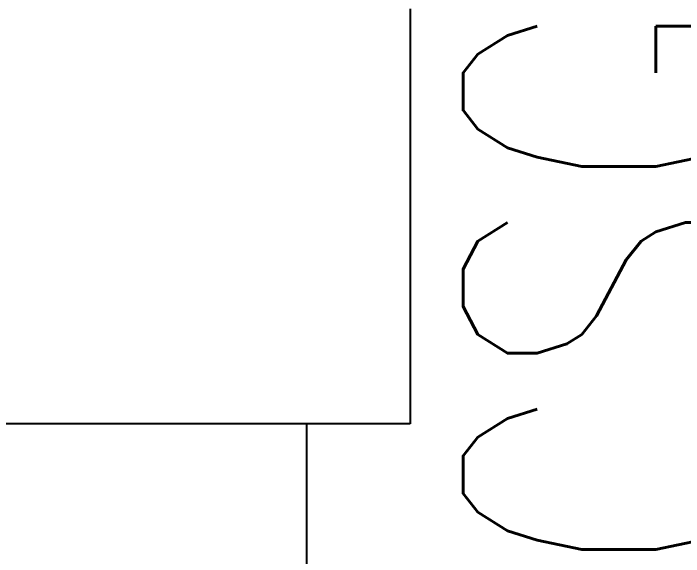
# Model space of a CAD drawing. Header units: inches. Extents: x 542787 to 543192, y 9574025 to 9574373.
# Drawn here: x 543038.7798 to 543039.1027, y 9574110.1281 to 9574110.3898 of the extents above; entities that cross this region are included whole.
import ezdxf

# ---------------------------------------------------------------- set-up
doc = ezdxf.new("R2010")
doc.units = ezdxf.units.IN
doc.header["$MEASUREMENT"] = 0
doc.layers.add('I-ARQ', color=8, linetype='Continuous')
doc.layers.add('I-NORMO_INST', color=4, linetype='Continuous')
doc.styles.add('125', font='ROMANS.SHX', dxfattribs={"width": 0.7, "height": 0.25})

msp = doc.modelspace()

# ---------------------------------------------------------------- linework, layer by layer
at = {"layer": 'I-ARQ'}
for p, q in [((543038.97101, 9574110.39201), (543038.97101, 9574110.19201)), ((543038.97101, 9574110.39201), (543038.97101, 9574110.19201)), ((543038.97101, 9574110.19201), (543038.77101, 9574110.19201)), ((543038.97101, 9574110.19201), (543038.77101, 9574110.19201)), ((543038.92101, 9574110.19201), (543038.92101, 9574109.85011))]:
    msp.add_line(p, q, dxfattribs=at)

# ---------------------------------------------------------------- texts
at = {"layer": 'I-NORMO_INST', "style": '125', "width": 0.7}
msp.add_text('CSG', height=0.15, rotation=90, dxfattribs=at).set_placement((543039.14644, 9574110.11809))

doc.saveas('drawing.dxf')
